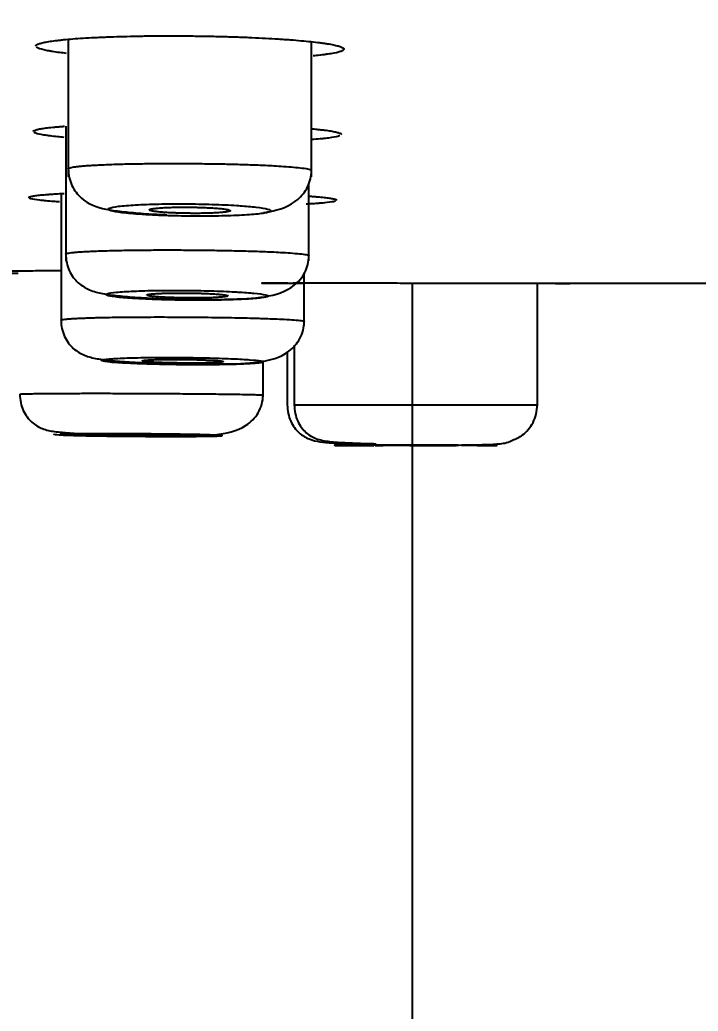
# Model space of a CAD drawing. Header units: millimetres. Extents: x 6110 to 6704, y -2661 to -1821.
# Drawn here: x 6320.815 to 6322.906, y -2068.275 to -2065.216 of the extents above; entities that cross this region are included whole.
import ezdxf

# ---------------------------------------------------------------- set-up
doc = ezdxf.new("R2010")
doc.units = ezdxf.units.MM
doc.header["$LTSCALE"] = 0.1
doc.linetypes.add('HIDDEN2', pattern=[4.7625, 3.175, -1.5875])
doc.layers.add('1', color=4, linetype='HIDDEN2', lineweight=13)
doc.layers.add('DIM', color=3, linetype='Continuous', lineweight=9)
doc.styles.get("Standard").update_dxf_attribs({"font": 'arial.ttf'})
doc.dimstyles.new('ISO-25', dxfattribs={"dimtxt": 2.5, "dimasz": 2.5, "dimexe": 1.25, "dimexo": 0.625, "dimtad": 1, "dimlfac": 5, "dimtxsty": 'Standard', "dimcen": 2.5, "dimadec": 0, "dimazin": 0, "dimtfac": 1, "dimtmove": 0, "dimatfit": 3, "dimfxl": 0, "dimarcsym": 0})

# ---------------------------------------------------------------- blocks, each defined once
blk = doc.blocks.new('*D85')
at = {"layer": 'Defpoints', "color": 0}
for p in [(6324.4599, -2027.3782), (6392.6916, -2027.3782), (6311.704, -2532.5418)]:
    blk.add_point(p, dxfattribs=at)
at = {"layer": 'DIM', "color": 0, "lineweight": -2}
for p, q in [((6325.0849, -2027.3782), (6393.9416, -2027.3782)), ((6392.6916, -2527.5418), (6392.6916, -2032.3782)), ((6312.329, -2532.5418), (6393.9416, -2532.5418))]:
    blk.add_line(p, q, dxfattribs=at)
at = {"layer": 'DIM', "color": 0}
for points in [[(6391.8583, -2032.3782), (6393.5249, -2032.3782), (6392.6916, -2027.3782)], [(6391.8583, -2527.5418), (6393.5249, -2527.5418), (6392.6916, -2532.5418)]]:
    blk.add_solid(points, dxfattribs=at)
at = {"layer": 'DIM', "color": 0, "insert": (6389.0618, -2279.96), "char_height": 5, "attachment_point": 5, "rotation": 90}
blk.add_mtext('2020,7', dxfattribs=at)

msp = doc.modelspace()

# ---------------------------------------------------------------- hatches: boundary and pattern name
at = {"layer": 'DIM'}
h = msp.add_hatch(dxfattribs=at)
h.set_pattern_fill('ANSI31', color=2)
edge = h.paths.add_edge_path()
edge.add_line((6619.6172, -2595.9805), (6619.6172, -1962.2056))
edge.add_line((6634.6172, -1966.1101), (6619.6172, -1966.1101))
edge.add_line((6634.6172, -2610.9805), (6634.6172, -1966.1101))
edge.add_line((6634.6172, -2610.9805), (6184.4567, -2610.9805))
edge.add_line((6619.6172, -2595.9805), (6184.4567, -2595.9805))
edge.add_line((6184.4567, -2610.9805), (6184.4567, -2595.9805))

# ---------------------------------------------------------------- linework, layer by layer
at = {"layer": '1', "color": 7, "linetype": 'Continuous', "lineweight": -3}
for p, q in [((6320.964, -2065.2768), (6320.964, -2065.7011)), ((6321.714, -2065.7011), (6321.714, -2065.2846)), ((6320.9562, -2065.5449), (6320.9562, -2065.9601)), ((6321.7062, -2065.9601), (6321.7062, -2065.7201)), ((6320.9418, -2065.7529), (6320.9418, -2066.1592)), ((6321.6918, -2066.1592), (6321.6918, -2065.9979)), ((6322.0249, -2066.0285), (6322.0249, -2142.2519)), ((6322.4105, -2066.4077), (6322.4105, -2066.0293)), ((6322.4819, -2066.0297), (6322.4105, -2066.0297)), ((6324.0249, -2066.0297), (6322.4819, -2066.0297)), ((6321.6605, -2066.2201), (6321.6605, -2066.4077)), ((6321.6393, -2066.2406), (6321.6393, -2066.4077)), ((6321.5647, -2066.3798), (6321.5647, -2066.2675)), ((6321.5647, -2066.38), (6321.5647, -2066.3798))]:
    msp.add_line(p, q, dxfattribs=at)
for points, knots in [([(6320.864, -2065.2975), (6320.864, -2065.2973), (6320.864, -2065.297), (6320.8648, -2065.2944), (6320.8684, -2065.2921), (6320.8768, -2065.2893), (6320.8787, -2065.2887), (6320.8828, -2065.2876), (6320.8851, -2065.2871), (6320.8923, -2065.2855), (6320.9033, -2065.2834), (6320.9171, -2065.2814), (6320.9285, -2065.28), (6320.9325, -2065.2795), (6320.9408, -2065.2786), (6320.9451, -2065.2781), (6320.9675, -2065.2759), (6320.9877, -2065.2743), (6321.0212, -2065.2722), (6321.033, -2065.2716), (6321.0514, -2065.2706), (6321.0577, -2065.2704), (6321.0704, -2065.2698), (6321.0769, -2065.2695), (6321.1097, -2065.2683), (6321.1373, -2065.2675), (6321.1736, -2065.2668), (6321.1809, -2065.2666), (6321.1958, -2065.2664), (6321.2033, -2065.2663), (6321.2259, -2065.266), (6321.241, -2065.2659), (6321.2868, -2065.2658), (6321.3178, -2065.2659), (6321.357, -2065.2664), (6321.3648, -2065.2665), (6321.3804, -2065.2667), (6321.3881, -2065.2668), (6321.4113, -2065.2673), (6321.4418, -2065.268), (6321.4718, -2065.2689), (6321.494, -2065.2697), (6321.5014, -2065.27), (6321.516, -2065.2705), (6321.5233, -2065.2708), (6321.5589, -2065.2724), (6321.5859, -2065.2738), (6321.6177, -2065.2758), (6321.6239, -2065.2762), (6321.6363, -2065.2771), (6321.6423, -2065.2775), (6321.6602, -2065.2789), (6321.6715, -2065.2798), (6321.7036, -2065.2827), (6321.7227, -2065.2847), (6321.7437, -2065.2874), (6321.7477, -2065.288), (6321.7555, -2065.2891), (6321.7592, -2065.2896), (6321.7697, -2065.2913), (6321.7823, -2065.2936), (6321.7921, -2065.2959), (6321.7984, -2065.2977), (6321.8003, -2065.2982), (6321.8038, -2065.2994), (6321.8054, -2065.3), (6321.8122, -2065.303), (6321.8145, -2065.3054), (6321.8136, -2065.3089), (6321.8125, -2065.31), (6321.8097, -2065.3118), (6321.8086, -2065.3124), (6321.806, -2065.3135), (6321.8045, -2065.3141), (6321.7961, -2065.3168), (6321.7866, -2065.319), (6321.771, -2065.3215), (6321.7677, -2065.322), (6321.7607, -2065.323), (6321.7571, -2065.3235), (6321.7456, -2065.3249), (6321.7374, -2065.3258), (6321.7255, -2065.327), (6321.7225, -2065.3273), (6321.7194, -2065.3275)], [0, 0, 0, 0, 0.005961, 0.005961, 0.057823, 0.057823, 0.070789, 0.070789, 0.083754, 0.083754, 0.109685, 0.135616, 0.135616, 0.148582, 0.148582, 0.161547, 0.161547, 0.213409, 0.213409, 0.23934, 0.23934, 0.252305, 0.252305, 0.265271, 0.265271, 0.317133, 0.317133, 0.330098, 0.330098, 0.343064, 0.343064, 0.368995, 0.368995, 0.420857, 0.420857, 0.433822, 0.433822, 0.446788, 0.446788, 0.472719, 0.49865, 0.49865, 0.511615, 0.511615, 0.524581, 0.524581, 0.576443, 0.576443, 0.589408, 0.589408, 0.602374, 0.602374, 0.628305, 0.628305, 0.680167, 0.680167, 0.693132, 0.693132, 0.706098, 0.706098, 0.732029, 0.75796, 0.75796, 0.770925, 0.770925, 0.783891, 0.783891, 0.835753, 0.835753, 0.861684, 0.861684, 0.874649, 0.874649, 0.887615, 0.887615, 0.939477, 0.939477, 0.952442, 0.952442, 0.965408, 0.965408, 0.991339, 0.991339, 1, 1, 1, 1]), ([(6320.959, -2065.32), (6320.9517, -2065.3192), (6320.9448, -2065.3184), (6320.93, -2065.3165), (6320.9223, -2065.3154), (6320.9118, -2065.3137), (6320.9084, -2065.3131), (6320.902, -2065.312), (6320.899, -2065.3114), (6320.8849, -2065.3085), (6320.8766, -2065.3062), (6320.8699, -2065.3032), (6320.8687, -2065.3027), (6320.867, -2065.3016), (6320.8663, -2065.3011), (6320.8658, -2065.3006)], [0, 0, 0, 0, 0.138202, 0.138202, 0.314258, 0.314258, 0.402287, 0.402287, 0.490315, 0.490315, 0.842428, 0.842428, 0.930457, 0.930457, 1, 1, 1, 1]), ([(6320.8562, -2065.5612), (6320.8562, -2065.561), (6320.8562, -2065.5608), (6320.8569, -2065.5588), (6320.8604, -2065.5569), (6320.8687, -2065.5547), (6320.8706, -2065.5543), (6320.8746, -2065.5534), (6320.8769, -2065.553), (6320.884, -2065.5517), (6320.895, -2065.5501), (6320.9087, -2065.5485), (6320.9201, -2065.5474), (6320.924, -2065.547), (6320.9323, -2065.5463), (6320.9366, -2065.5459), (6320.9449, -2065.5453), (6320.9488, -2065.545), (6320.9529, -2065.5447)], [0, 0, 0, 0, 0.029752, 0.029752, 0.331541, 0.331541, 0.406988, 0.406988, 0.482435, 0.482435, 0.63333, 0.784224, 0.784224, 0.859672, 0.859672, 0.935119, 0.935119, 1, 1, 1, 1]), ([(6321.711, -2065.5521), (6321.7179, -2065.5527), (6321.7245, -2065.5534), (6321.735, -2065.5545), (6321.7391, -2065.5549), (6321.7469, -2065.5558), (6321.7506, -2065.5562), (6321.7612, -2065.5576), (6321.774, -2065.5594), (6321.7839, -2065.5613), (6321.7902, -2065.5627), (6321.7922, -2065.5632), (6321.7957, -2065.5641), (6321.7973, -2065.5646), (6321.8037, -2065.5668), (6321.8062, -2065.5685), (6321.8062, -2065.5702)], [0, 0, 0, 0, 0.113667, 0.113667, 0.189749, 0.189749, 0.265831, 0.265831, 0.417996, 0.57016, 0.57016, 0.646243, 0.646243, 0.722325, 0.722325, 1, 1, 1, 1]), ([(6320.9512, -2065.5792), (6320.9442, -2065.5786), (6320.9376, -2065.5779), (6320.923, -2065.5764), (6320.9153, -2065.5756), (6320.9047, -2065.5742), (6320.9013, -2065.5738), (6320.8949, -2065.5728), (6320.8918, -2065.5724), (6320.8776, -2065.5701), (6320.8692, -2065.5682), (6320.8624, -2065.5658), (6320.8612, -2065.5654), (6320.8594, -2065.5645), (6320.8587, -2065.5641), (6320.8582, -2065.5638)], [0, 0, 0, 0, 0.132722, 0.132722, 0.310155, 0.310155, 0.398871, 0.398871, 0.487587, 0.487587, 0.842452, 0.842452, 0.931168, 0.931168, 1, 1, 1, 1]), ([(6321.8014, -2065.5742), (6321.8009, -2065.5744), (6321.8004, -2065.5746), (6321.7985, -2065.5753), (6321.797, -2065.5757), (6321.7888, -2065.5779), (6321.7793, -2065.5796), (6321.7638, -2065.5816), (6321.7605, -2065.582), (6321.7536, -2065.5828), (6321.75, -2065.5832), (6321.7386, -2065.5843), (6321.7303, -2065.585), (6321.7183, -2065.5859), (6321.715, -2065.5862), (6321.7116, -2065.5864)], [0, 0, 0, 0, 0.046086, 0.046086, 0.144144, 0.144144, 0.536378, 0.536378, 0.634437, 0.634437, 0.732495, 0.732495, 0.928612, 0.928612, 1, 1, 1, 1]), ([(6320.964, -2065.6762), (6320.964, -2065.676), (6320.9643, -2065.6752), (6320.9665, -2065.6738), (6320.9725, -2065.6721), (6320.981, -2065.6704), (6320.9915, -2065.669), (6321.0045, -2065.6676), (6321.0199, -2065.6664), (6321.0377, -2065.6652), (6321.0579, -2065.6641), (6321.0802, -2065.6631), (6321.1102, -2065.662), (6321.1493, -2065.6609), (6321.1989, -2065.6601), (6321.2518, -2065.6597), (6321.307, -2065.6596), (6321.3633, -2065.66), (6321.4194, -2065.6607), (6321.474, -2065.6618), (6321.5259, -2065.6634), (6321.5577, -2065.6646), (6321.5727, -2065.6653)], [0, 0, 0, 0, 0.013297, 0.056202, 0.099107, 0.135623, 0.172432, 0.209534, 0.246929, 0.284618, 0.322601, 0.360879, 0.399452, 0.464415, 0.529811, 0.595644, 0.661918, 0.728635, 0.795798, 0.863411, 0.931478, 1, 1, 1, 1]), ([(6320.9641, -2065.676), (6320.9642, -2065.6854), (6320.9661, -2065.7034), (6320.9774, -2065.7366), (6321.014, -2065.7826), (6321.067, -2065.7994), (6321.1273, -2065.8079), (6321.1872, -2065.8136), (6321.2353, -2065.8167), (6321.263, -2065.8176), (6321.2675, -2065.8177)], [0, 0, 0, 0, 0.061588, 0.124442, 0.251469, 0.521252, 0.671006, 0.8211, 0.971283, 1, 1, 1, 1]), ([(6321.5663, -2065.8114), (6321.5721, -2065.8106), (6321.6105, -2065.8041), (6321.6621, -2065.7868), (6321.6999, -2065.7406), (6321.7117, -2065.7078), (6321.7137, -2065.6902), (6321.7138, -2065.6811)], [0, 0, 0, 0, 0.081519, 0.548299, 0.778294, 0.891098, 1, 1, 1, 1]), ([(6321.5727, -2065.6653), (6321.5817, -2065.6658), (6321.6011, -2065.6668), (6321.6305, -2065.6687), (6321.6608, -2065.6711), (6321.6884, -2065.6739), (6321.7089, -2065.6773), (6321.714, -2065.6798), (6321.714, -2065.6811), (6321.714, -2065.6812)], [0, 0, 0, 0, 0.101831, 0.229326, 0.38247, 0.561242, 0.765618, 0.995573, 1, 1, 1, 1]), ([(6320.8418, -2065.7648), (6320.8418, -2065.7647), (6320.8418, -2065.7647), (6320.8421, -2065.7632), (6320.8454, -2065.7618), (6320.8534, -2065.7602), (6320.8552, -2065.7599), (6320.8591, -2065.7592), (6320.8613, -2065.7589), (6320.8683, -2065.758), (6320.879, -2065.7568), (6320.8925, -2065.7556), (6320.9036, -2065.7548), (6320.9075, -2065.7545), (6320.9157, -2065.754), (6320.92, -2065.7537), (6320.9329, -2065.753), (6320.9419, -2065.7525), (6320.9515, -2065.7521)], [0, 0, 0, 0, 0.015575, 0.015575, 0.298213, 0.298213, 0.368872, 0.368872, 0.439532, 0.439532, 0.580851, 0.722169, 0.722169, 0.792829, 0.792829, 0.863488, 0.863488, 1, 1, 1, 1]), ([(6320.9366, -2065.7784), (6320.9305, -2065.778), (6320.9247, -2065.7775), (6320.9107, -2065.7765), (6320.9029, -2065.7758), (6320.8921, -2065.7748), (6320.8886, -2065.7744), (6320.8821, -2065.7737), (6320.879, -2065.7734), (6320.8645, -2065.7717), (6320.8558, -2065.7702), (6320.8486, -2065.7685), (6320.8473, -2065.7681), (6320.8454, -2065.7675), (6320.8447, -2065.7672), (6320.8441, -2065.7669)], [0, 0, 0, 0, 0.118116, 0.118116, 0.29872, 0.29872, 0.389022, 0.389022, 0.479324, 0.479324, 0.840532, 0.840532, 0.930834, 0.930834, 1, 1, 1, 1]), ([(6321.7093, -2065.7605), (6321.7109, -2065.7607), (6321.7125, -2065.7608), (6321.7184, -2065.7612), (6321.7226, -2065.7616), (6321.7305, -2065.7623), (6321.7342, -2065.7626), (6321.745, -2065.7636), (6321.758, -2065.765), (6321.7682, -2065.7664), (6321.7747, -2065.7675), (6321.7767, -2065.7678), (6321.7804, -2065.7685), (6321.782, -2065.7689), (6321.789, -2065.7706), (6321.7918, -2065.772), (6321.7918, -2065.7733)], [0, 0, 0, 0, 0.030815, 0.030815, 0.11277, 0.11277, 0.194726, 0.194726, 0.358636, 0.522546, 0.522546, 0.604501, 0.604501, 0.686457, 0.686457, 1, 1, 1, 1]), ([(6321.4936, -2065.79), (6321.4936, -2065.79), (6321.4936, -2065.79), (6321.4903, -2065.7897), (6321.4869, -2065.7895), (6321.4607, -2065.7878), (6321.4349, -2065.7866), (6321.3813, -2065.7849), (6321.3528, -2065.7844), (6321.2971, -2065.784), (6321.269, -2065.7842), (6321.2172, -2065.7853), (6321.1927, -2065.7862), (6321.1508, -2065.7886), (6321.1327, -2065.7901), (6321.1054, -2065.7936), (6321.0959, -2065.7956), (6321.0865, -2065.7997), (6321.0865, -2065.8018), (6321.096, -2065.8061), (6321.1055, -2065.8083), (6321.1328, -2065.8122), (6321.1509, -2065.8141), (6321.1848, -2065.8167), (6321.1991, -2065.8176), (6321.2384, -2065.8197), (6321.2654, -2065.8207), (6321.3203, -2065.822), (6321.349, -2065.8223), (6321.4043, -2065.8222), (6321.4315, -2065.8218), (6321.4809, -2065.8203), (6321.5036, -2065.8192), (6321.5414, -2065.8164), (6321.557, -2065.8148), (6321.5789, -2065.8111), (6321.5856, -2065.809), (6321.5891, -2065.8048), (6321.5861, -2065.8026), (6321.5708, -2065.7984), (6321.5585, -2065.7963), (6321.5287, -2065.7928), (6321.5122, -2065.7913), (6321.4936, -2065.79)], [0, 0, 0, 0, 0.000023, 0.000023, 0.0081, 0.0081, 0.061642, 0.061642, 0.115088, 0.115088, 0.168652, 0.168652, 0.222362, 0.222362, 0.276222, 0.276222, 0.330167, 0.330167, 0.384094, 0.384094, 0.437944, 0.437944, 0.491798, 0.491798, 0.524803, 0.524803, 0.578291, 0.578291, 0.631791, 0.631791, 0.685397, 0.685397, 0.739157, 0.739157, 0.793052, 0.793052, 0.847003, 0.847003, 0.900906, 0.900906, 0.95468, 0.95468, 1, 1, 1, 1]), ([(6321.214, -2065.8028), (6321.214, -2065.8028), (6321.214, -2065.8028), (6321.214, -2065.8022), (6321.2148, -2065.8015), (6321.2172, -2065.8007), (6321.2182, -2065.8004), (6321.2206, -2065.7998), (6321.2234, -2065.7992), (6321.2269, -2065.7987), (6321.2307, -2065.7982), (6321.2329, -2065.798), (6321.2397, -2065.7973), (6321.2449, -2065.7968), (6321.2536, -2065.7963), (6321.2566, -2065.7961), (6321.2614, -2065.7958), (6321.263, -2065.7958), (6321.2663, -2065.7956), (6321.268, -2065.7955), (6321.2765, -2065.7952), (6321.2837, -2065.795), (6321.2951, -2065.7947), (6321.299, -2065.7947), (6321.3069, -2065.7946), (6321.3108, -2065.7945), (6321.3229, -2065.7945), (6321.331, -2065.7945), (6321.3434, -2065.7946), (6321.3475, -2065.7947), (6321.3556, -2065.7948), (6321.3637, -2065.795), (6321.3716, -2065.7952), (6321.3795, -2065.7955), (6321.3834, -2065.7956), (6321.3947, -2065.7961), (6321.4019, -2065.7965), (6321.4121, -2065.7971), (6321.4154, -2065.7973), (6321.4217, -2065.7978), (6321.4247, -2065.798), (6321.4334, -2065.7987), (6321.4385, -2065.7993), (6321.4453, -2065.8001), (6321.4475, -2065.8004), (6321.4513, -2065.801), (6321.4548, -2065.8016), (6321.4575, -2065.8022), (6321.4598, -2065.8028), (6321.4608, -2065.8031), (6321.4632, -2065.8041), (6321.464, -2065.8047), (6321.464, -2065.8056), (6321.4638, -2065.8059), (6321.4632, -2065.8064), (6321.4629, -2065.8065), (6321.4623, -2065.8068), (6321.4619, -2065.807), (6321.4599, -2065.8077), (6321.4576, -2065.8083), (6321.4537, -2065.8089), (6321.4528, -2065.8091), (6321.4511, -2065.8093), (6321.4501, -2065.8095), (6321.4472, -2065.8099), (6321.4451, -2065.8101), (6321.4383, -2065.8108), (6321.4331, -2065.8112), (6321.4244, -2065.8118), (6321.4213, -2065.812), (6321.415, -2065.8123), (6321.4085, -2065.8126), (6321.4014, -2065.8128), (6321.3942, -2065.8131), (6321.3905, -2065.8132), (6321.3791, -2065.8134), (6321.3713, -2065.8135), (6321.3592, -2065.8136), (6321.3552, -2065.8136), (6321.3469, -2065.8135), (6321.3428, -2065.8135), (6321.3306, -2065.8134), (6321.3225, -2065.8133), (6321.3104, -2065.813), (6321.3064, -2065.8128), (6321.2985, -2065.8126), (6321.2908, -2065.8123), (6321.2835, -2065.812), (6321.2763, -2065.8116), (6321.2727, -2065.8114), (6321.2625, -2065.8108), (6321.2561, -2065.8103), (6321.2503, -2065.8098)], [0, 0, 0, 0, 0.000565, 0.000565, 0.036259, 0.036259, 0.054106, 0.054106, 0.071953, 0.0898, 0.0898, 0.107647, 0.107647, 0.143342, 0.143342, 0.161189, 0.161189, 0.170112, 0.170112, 0.179036, 0.179036, 0.21473, 0.21473, 0.232577, 0.232577, 0.250424, 0.250424, 0.286118, 0.286118, 0.303965, 0.303965, 0.321812, 0.339659, 0.339659, 0.357506, 0.357506, 0.3932, 0.3932, 0.411047, 0.411047, 0.428894, 0.428894, 0.464588, 0.464588, 0.482436, 0.482436, 0.500283, 0.51813, 0.51813, 0.535977, 0.535977, 0.571671, 0.571671, 0.589518, 0.589518, 0.598441, 0.598441, 0.607365, 0.607365, 0.643059, 0.643059, 0.651983, 0.651983, 0.660906, 0.660906, 0.678753, 0.678753, 0.714447, 0.714447, 0.732294, 0.732294, 0.750141, 0.767988, 0.767988, 0.785835, 0.785835, 0.821529, 0.821529, 0.839377, 0.839377, 0.857224, 0.857224, 0.892918, 0.892918, 0.910765, 0.910765, 0.928612, 0.946459, 0.946459, 0.964306, 0.964306, 1, 1, 1, 1]), ([(6321.2503, -2065.8098), (6321.2445, -2065.8093), (6321.2394, -2065.8088), (6321.2326, -2065.8079), (6321.2305, -2065.8077), (6321.2267, -2065.8071), (6321.2249, -2065.8068), (6321.2202, -2065.8059), (6321.2179, -2065.8053), (6321.2156, -2065.8044), (6321.2151, -2065.8041), (6321.2147, -2065.8038)], [0, 0, 0, 0, 0.290078, 0.290078, 0.435116, 0.435116, 0.580155, 0.580155, 0.870233, 0.870233, 1, 1, 1, 1]), ([(6321.7876, -2065.776), (6321.7871, -2065.7762), (6321.7866, -2065.7764), (6321.7847, -2065.7769), (6321.7833, -2065.7772), (6321.7754, -2065.7788), (6321.7662, -2065.78), (6321.751, -2065.7815), (6321.7478, -2065.7818), (6321.741, -2065.7824), (6321.7374, -2065.7826), (6321.7261, -2065.7834), (6321.718, -2065.784), (6321.7054, -2065.7847), (6321.7013, -2065.7849), (6321.6972, -2065.7851)], [0, 0, 0, 0, 0.046976, 0.046976, 0.143241, 0.143241, 0.5283, 0.5283, 0.624565, 0.624565, 0.72083, 0.72083, 0.91336, 0.91336, 1, 1, 1, 1]), ([(6320.9562, -2065.9393), (6320.9562, -2065.9393), (6320.9562, -2065.9388), (6320.9579, -2065.9376), (6320.9646, -2065.936), (6320.9748, -2065.9345), (6320.9875, -2065.9333), (6321.0034, -2065.9321), (6321.0226, -2065.931), (6321.0448, -2065.93), (6321.0699, -2065.9291), (6321.1038, -2065.9282), (6321.1482, -2065.9273), (6321.2046, -2065.9267), (6321.265, -2065.9264), (6321.3279, -2065.9266), (6321.3914, -2065.9272), (6321.4538, -2065.9282), (6321.5131, -2065.9296), (6321.5492, -2065.9307), (6321.5662, -2065.9314)], [0, 0, 0, 0, 0.000176, 0.050176, 0.100176, 0.14182, 0.183869, 0.226325, 0.269186, 0.312454, 0.356129, 0.400211, 0.472749, 0.545977, 0.619898, 0.694514, 0.76983, 0.845848, 0.92257, 1, 1, 1, 1]), ([(6320.9563, -2065.9392), (6320.9564, -2065.9485), (6320.9583, -2065.9664), (6320.9695, -2065.9994), (6320.9943, -2066.031), (6321.0311, -2066.0521), (6321.0699, -2066.062), (6321.1165, -2066.0679), (6321.1704, -2066.0727), (6321.2082, -2066.0748), (6321.2249, -2066.0755)], [0, 0, 0, 0, 0.064961, 0.131073, 0.264901, 0.404125, 0.555999, 0.719034, 0.882009, 1, 1, 1, 1]), ([(6321.2249, -2066.0755), (6321.2308, -2066.0758), (6321.2588, -2066.0774), (6321.3136, -2066.0788), (6321.3857, -2066.0796), (6321.4776, -2066.0783), (6321.5684, -2066.0755), (6321.6512, -2066.0509), (6321.6911, -2066.005), (6321.7037, -2065.9715), (6321.7059, -2065.9534), (6321.706, -2065.9441)], [0, 0, 0, 0, 0.030358, 0.141521, 0.25441, 0.3689, 0.592118, 0.796277, 0.899333, 0.950439, 1, 1, 1, 1]), ([(6321.5662, -2065.9314), (6321.5745, -2065.9317), (6321.5929, -2065.9325), (6321.6214, -2065.934), (6321.6515, -2065.9359), (6321.6796, -2065.9382), (6321.7009, -2065.941), (6321.7063, -2065.943), (6321.7062, -2065.9441), (6321.7062, -2065.9441)], [0, 0, 0, 0, 0.095169, 0.218679, 0.37051, 0.55064, 0.759038, 0.995672, 1, 1, 1, 1]), ([(6320.8095, -2065.9995), (6320.8041, -2065.9993), (6320.799, -2065.9992), (6320.7855, -2065.9988), (6320.7776, -2065.9986), (6320.7666, -2065.9982), (6320.7631, -2065.9981), (6320.7564, -2065.9978), (6320.7533, -2065.9977), (6320.7385, -2065.9971), (6320.7296, -2065.9966), (6320.7222, -2065.996), (6320.7208, -2065.9959), (6320.7186, -2065.9956), (6320.7176, -2065.9955), (6320.7154, -2065.9951), (6320.7147, -2065.9949), (6320.7148, -2065.9942), (6320.7179, -2065.9937), (6320.7256, -2065.9932), (6320.7274, -2065.9931), (6320.7312, -2065.9929), (6320.7333, -2065.9928), (6320.7402, -2065.9925), (6320.7507, -2065.9921), (6320.764, -2065.9918), (6320.775, -2065.9915), (6320.7789, -2065.9914), (6320.787, -2065.9913), (6320.7912, -2065.9912), (6320.813, -2065.9908), (6320.8327, -2065.9906), (6320.8656, -2065.9903), (6320.8772, -2065.9902), (6320.8954, -2065.9901), (6320.9016, -2065.9901), (6320.9141, -2065.99), (6320.9205, -2065.99), (6320.9308, -2065.9899), (6320.9347, -2065.9899), (6320.9386, -2065.9899)], [0, 0, 0, 0, 0.034135, 0.034135, 0.093398, 0.093398, 0.12303, 0.12303, 0.152661, 0.152661, 0.271186, 0.271186, 0.300818, 0.300818, 0.330449, 0.330449, 0.389712, 0.389712, 0.508237, 0.508237, 0.537869, 0.537869, 0.5675, 0.5675, 0.626763, 0.686026, 0.686026, 0.715657, 0.715657, 0.745288, 0.745288, 0.863814, 0.863814, 0.923077, 0.923077, 0.952708, 0.952708, 0.982339, 0.982339, 1, 1, 1, 1]), ([(6321.6873, -2066.0295), (6321.6868, -2066.0295), (6321.6862, -2066.0295), (6321.6815, -2066.0295), (6321.6775, -2066.0295), (6321.6657, -2066.0295), (6321.6582, -2066.0295), (6321.637, -2066.0294), (6321.6244, -2066.0294), (6321.6078, -2066.0294), (6321.6027, -2066.0293), (6321.5956, -2066.0293), (6321.5933, -2066.0293), (6321.589, -2066.0293), (6321.587, -2066.0293), (6321.5774, -2066.0292), (6321.5715, -2066.0292), (6321.5654, -2066.0291), (6321.5638, -2066.0291), (6321.562, -2066.029), (6321.5616, -2066.029), (6321.5609, -2066.029), (6321.5607, -2066.029), (6321.5601, -2066.0289), (6321.563, -2066.0288), (6321.573, -2066.0287), (6321.5816, -2066.0287), (6321.5834, -2066.0287), (6321.5873, -2066.0287), (6321.5934, -2066.0286), (6321.6005, -2066.0286), (6321.6158, -2066.0285), (6321.6277, -2066.0285), (6321.6445, -2066.0285), (6321.648, -2066.0285), (6321.6552, -2066.0284), (6321.6589, -2066.0284), (6321.6701, -2066.0284), (6321.678, -2066.0284), (6321.7024, -2066.0284), (6321.72, -2066.0284), (6321.7483, -2066.0283), (6321.7581, -2066.0283), (6321.7782, -2066.0283), (6321.7885, -2066.0283), (6321.8199, -2066.0283), (6321.8415, -2066.0283), (6321.8752, -2066.0283), (6321.8866, -2066.0284), (6321.9041, -2066.0284), (6321.9099, -2066.0284), (6321.9217, -2066.0284), (6321.9276, -2066.0284), (6321.9572, -2066.0284), (6321.981, -2066.0284), (6322.017, -2066.0285), (6322.029, -2066.0285), (6322.0471, -2066.0285), (6322.0532, -2066.0285), (6322.0653, -2066.0286), (6322.0714, -2066.0286), (6322.1017, -2066.0286), (6322.1492, -2066.0287), (6322.195, -2066.0288), (6322.2231, -2066.0288), (6322.2287, -2066.0289), (6322.2397, -2066.0289), (6322.2561, -2066.0289), (6322.2719, -2066.029), (6322.3027, -2066.029), (6322.3223, -2066.0291), (6322.3454, -2066.0291), (6322.35, -2066.0291), (6322.359, -2066.0292), (6322.3635, -2066.0292), (6322.3765, -2066.0292), (6322.3848, -2066.0292), (6322.4086, -2066.0293), (6322.423, -2066.0293), (6322.4425, -2066.0294), (6322.4486, -2066.0294), (6322.4572, -2066.0294), (6322.46, -2066.0294), (6322.4653, -2066.0295), (6322.4678, -2066.0295), (6322.48, -2066.0295), (6322.4879, -2066.0295), (6322.4973, -2066.0296), (6322.5, -2066.0296), (6322.5045, -2066.0296), (6322.5063, -2066.0296), (6322.5095, -2066.0296), (6322.5105, -2066.0296), (6322.5105, -2066.0297)], [0, 0, 0, 0, 0.001342, 0.001342, 0.011145, 0.011145, 0.030753, 0.030753, 0.069968, 0.069968, 0.089576, 0.089576, 0.099379, 0.099379, 0.109183, 0.109183, 0.148398, 0.148398, 0.168006, 0.168006, 0.17781, 0.17781, 0.187614, 0.187614, 0.226829, 0.266044, 0.266044, 0.275848, 0.275848, 0.285652, 0.305259, 0.305259, 0.344474, 0.344474, 0.354278, 0.354278, 0.364082, 0.364082, 0.383689, 0.383689, 0.422905, 0.422905, 0.442512, 0.442512, 0.46212, 0.46212, 0.501335, 0.501335, 0.520943, 0.520943, 0.530746, 0.530746, 0.54055, 0.54055, 0.579765, 0.579765, 0.599373, 0.599373, 0.609177, 0.609177, 0.61898, 0.61898, 0.658196, 0.697411, 0.697411, 0.707215, 0.707215, 0.717018, 0.736626, 0.736626, 0.775841, 0.775841, 0.785645, 0.785645, 0.795449, 0.795449, 0.815056, 0.815056, 0.854271, 0.854271, 0.873879, 0.873879, 0.883683, 0.883683, 0.893487, 0.893487, 0.932702, 0.932702, 0.952309, 0.952309, 0.971917, 0.971917, 1, 1, 1, 1]), ([(6322.5019, -2066.0297), (6322.5017, -2066.0297), (6322.5016, -2066.0297), (6322.4967, -2066.0297), (6322.4902, -2066.0297), (6322.4819, -2066.0297)], [0, 0, 0, 0, 0.028209, 0.028209, 1, 1, 1, 1]), ([(6321.4867, -2066.0562), (6321.4867, -2066.0562), (6321.4867, -2066.0562), (6321.4839, -2066.056), (6321.4811, -2066.0558), (6321.4557, -2066.0545), (6321.43, -2066.0534), (6321.3766, -2066.0519), (6321.3481, -2066.0515), (6321.2923, -2066.051), (6321.2642, -2066.0511), (6321.2121, -2066.0519), (6321.1875, -2066.0525), (6321.1451, -2066.0544), (6321.1268, -2066.0555), (6321.099, -2066.0582), (6321.0891, -2066.0597), (6321.079, -2066.063), (6321.0786, -2066.0647), (6321.0874, -2066.0681), (6321.0966, -2066.0698), (6321.1232, -2066.0731), (6321.1409, -2066.0746), (6321.1745, -2066.0767), (6321.1887, -2066.0775), (6321.2279, -2066.0792), (6321.2547, -2066.0801), (6321.3096, -2066.0813), (6321.3383, -2066.0816), (6321.3936, -2066.0816), (6321.421, -2066.0814), (6321.4707, -2066.0803), (6321.4936, -2066.0794), (6321.5319, -2066.0774), (6321.5477, -2066.0761), (6321.5703, -2066.0732), (6321.5773, -2066.0716), (6321.5815, -2066.0683), (6321.5788, -2066.0665), (6321.5643, -2066.0631), (6321.5523, -2066.0614), (6321.5227, -2066.0585), (6321.5058, -2066.0573), (6321.4867, -2066.0562)], [0, 0, 0, 0, 0.000021, 0.000021, 0.006771, 0.006771, 0.060373, 0.060373, 0.113917, 0.113917, 0.167525, 0.167525, 0.221223, 0.221223, 0.275019, 0.275019, 0.328877, 0.328877, 0.382731, 0.382731, 0.436541, 0.436541, 0.490352, 0.490352, 0.523483, 0.523483, 0.577055, 0.577055, 0.630626, 0.630626, 0.684259, 0.684259, 0.737988, 0.737988, 0.791808, 0.791808, 0.845673, 0.845673, 0.899514, 0.899514, 0.953278, 0.953278, 1, 1, 1, 1]), ([(6321.2062, -2066.0658), (6321.2062, -2066.0657), (6321.2062, -2066.0657), (6321.2062, -2066.0652), (6321.207, -2066.0648), (6321.2094, -2066.0641), (6321.2104, -2066.0638), (6321.2128, -2066.0634), (6321.2156, -2066.063), (6321.2191, -2066.0625), (6321.222, -2066.0622), (6321.223, -2066.0621), (6321.2251, -2066.062), (6321.2262, -2066.0619), (6321.2319, -2066.0614), (6321.2371, -2066.0611), (6321.2457, -2066.0606), (6321.2488, -2066.0605), (6321.2536, -2066.0603), (6321.2552, -2066.0602), (6321.2585, -2066.0601), (6321.2602, -2066.0601), (6321.2687, -2066.0598), (6321.2759, -2066.0597), (6321.2872, -2066.0595), (6321.2911, -2066.0594), (6321.299, -2066.0594), (6321.303, -2066.0593), (6321.315, -2066.0593), (6321.3231, -2066.0593), (6321.3355, -2066.0595), (6321.3396, -2066.0595), (6321.3477, -2066.0596), (6321.3558, -2066.0598), (6321.3637, -2066.06), (6321.3715, -2066.0602), (6321.3754, -2066.0603), (6321.3868, -2066.0607), (6321.394, -2066.061), (6321.4042, -2066.0615), (6321.4075, -2066.0617), (6321.4138, -2066.0621), (6321.4169, -2066.0623), (6321.4255, -2066.0629), (6321.4307, -2066.0633), (6321.4375, -2066.064), (6321.4396, -2066.0642), (6321.4435, -2066.0647), (6321.4469, -2066.0652), (6321.4497, -2066.0657), (6321.452, -2066.0661), (6321.453, -2066.0664), (6321.4554, -2066.0671), (6321.4562, -2066.0676), (6321.4562, -2066.0681), (6321.4562, -2066.0681), (6321.4562, -2066.0681)], [0, 0, 0, 0, 0.000695, 0.000695, 0.06315, 0.06315, 0.094377, 0.094377, 0.125604, 0.156832, 0.156832, 0.172445, 0.172445, 0.188059, 0.188059, 0.250513, 0.250513, 0.281741, 0.281741, 0.297354, 0.297354, 0.312968, 0.312968, 0.375423, 0.375423, 0.40665, 0.40665, 0.437877, 0.437877, 0.500332, 0.500332, 0.531559, 0.531559, 0.562786, 0.594014, 0.594014, 0.625241, 0.625241, 0.687696, 0.687696, 0.718923, 0.718923, 0.75015, 0.75015, 0.812605, 0.812605, 0.843832, 0.843832, 0.87506, 0.906287, 0.906287, 0.937514, 0.937514, 0.999969, 0.999969, 1, 1, 1, 1]), ([(6321.2426, -2066.0714), (6321.2368, -2066.071), (6321.2317, -2066.0706), (6321.2249, -2066.0699), (6321.2228, -2066.0697), (6321.219, -2066.0692), (6321.2172, -2066.0689), (6321.2125, -2066.0682), (6321.2102, -2066.0677), (6321.2079, -2066.067), (6321.2073, -2066.0668), (6321.2069, -2066.0666)], [0, 0, 0, 0, 0.290366, 0.290366, 0.435549, 0.435549, 0.580732, 0.580732, 0.871099, 0.871099, 1, 1, 1, 1]), ([(6321.4552, -2066.0691), (6321.4551, -2066.0691), (6321.455, -2066.0692), (6321.4545, -2066.0693), (6321.4542, -2066.0695), (6321.4522, -2066.07), (6321.4498, -2066.0705), (6321.4459, -2066.071), (6321.4451, -2066.0711), (6321.4433, -2066.0713), (6321.4424, -2066.0714), (6321.4395, -2066.0717), (6321.4374, -2066.0719), (6321.4306, -2066.0725), (6321.4254, -2066.0728), (6321.4167, -2066.0732), (6321.4136, -2066.0734), (6321.4073, -2066.0736), (6321.4008, -2066.0739), (6321.3938, -2066.074), (6321.3865, -2066.0742), (6321.3828, -2066.0743), (6321.3714, -2066.0744), (6321.3636, -2066.0745), (6321.3516, -2066.0745), (6321.3475, -2066.0745), (6321.3393, -2066.0745), (6321.3352, -2066.0745), (6321.3229, -2066.0744), (6321.3148, -2066.0742), (6321.3027, -2066.074), (6321.2987, -2066.0739), (6321.2909, -2066.0737), (6321.2832, -2066.0734), (6321.2758, -2066.0731), (6321.2686, -2066.0728), (6321.2651, -2066.0727), (6321.2548, -2066.0722), (6321.2485, -2066.0718), (6321.2426, -2066.0714)], [0, 0, 0, 0, 0.010384, 0.010384, 0.032376, 0.032376, 0.120342, 0.120342, 0.142333, 0.142333, 0.164325, 0.164325, 0.208308, 0.208308, 0.296273, 0.296273, 0.340256, 0.340256, 0.384239, 0.428222, 0.428222, 0.472205, 0.472205, 0.560171, 0.560171, 0.604154, 0.604154, 0.648137, 0.648137, 0.736103, 0.736103, 0.780085, 0.780085, 0.824068, 0.868051, 0.868051, 0.912034, 0.912034, 1, 1, 1, 1]), ([(6320.9418, -2066.1426), (6320.9418, -2066.1424), (6320.9428, -2066.1417), (6320.948, -2066.1407), (6320.9579, -2066.1396), (6320.9709, -2066.1386), (6320.9859, -2066.1377), (6321.0024, -2066.1369), (6321.0194, -2066.1363), (6321.0365, -2066.1357), (6321.053, -2066.1352), (6321.0686, -2066.1348), (6321.0891, -2066.1344), (6321.1161, -2066.134), (6321.1516, -2066.1336), (6321.1894, -2066.1334), (6321.2289, -2066.1333), (6321.2699, -2066.1333), (6321.3118, -2066.1335), (6321.3541, -2066.1338), (6321.3962, -2066.1342), (6321.4376, -2066.1348), (6321.4778, -2066.1355), (6321.5161, -2066.1363), (6321.5399, -2066.137), (6321.5513, -2066.1373)], [0, 0, 0, 0, 0.034671, 0.085582, 0.133291, 0.177795, 0.219095, 0.25719, 0.292079, 0.323762, 0.35224, 0.37751, 0.399574, 0.447453, 0.495722, 0.544382, 0.593433, 0.642877, 0.692713, 0.742943, 0.793565, 0.844582, 0.895993, 0.947799, 1, 1, 1, 1]), ([(6321.5513, -2066.1373), (6321.5585, -2066.1375), (6321.5754, -2066.1381), (6321.6026, -2066.1392), (6321.6331, -2066.1406), (6321.6628, -2066.1424), (6321.6859, -2066.1445), (6321.6918, -2066.1461), (6321.6918, -2066.1469), (6321.6918, -2066.1469)], [0, 0, 0, 0, 0.082531, 0.198465, 0.347775, 0.530429, 0.746384, 0.995593, 1, 1, 1, 1]), ([(6320.9419, -2066.1424), (6320.942, -2066.1517), (6320.9438, -2066.1694), (6320.9521, -2066.1939), (6320.9644, -2066.2145), (6320.9849, -2066.2366), (6321.0154, -2066.2539), (6321.0533, -2066.2629), (6321.0995, -2066.268), (6321.1518, -2066.2723), (6321.188, -2066.274), (6321.2029, -2066.2746)], [0, 0, 0, 0, 0.064608, 0.130079, 0.196257, 0.263464, 0.403262, 0.558214, 0.725613, 0.892413, 1, 1, 1, 1]), ([(6321.2029, -2066.2746), (6321.2105, -2066.275), (6321.2401, -2066.2765), (6321.2966, -2066.2779), (6321.3685, -2066.2788), (6321.4598, -2066.2781), (6321.5499, -2066.2767), (6321.6343, -2066.2544), (6321.6758, -2066.2089), (6321.6892, -2066.1749), (6321.6915, -2066.1565), (6321.6916, -2066.1469)], [0, 0, 0, 0, 0.038641, 0.148714, 0.260103, 0.372652, 0.591308, 0.793473, 0.897416, 0.949406, 1, 1, 1, 1]), ([(6321.4721, -2066.2622), (6321.4721, -2066.2622), (6321.4721, -2066.2622), (6321.4699, -2066.2621), (6321.4677, -2066.262), (6321.443, -2066.2609), (6321.4174, -2066.2601), (6321.3641, -2066.2589), (6321.3356, -2066.2585), (6321.2797, -2066.258), (6321.2515, -2066.258), (6321.1993, -2066.2585), (6321.1746, -2066.2589), (6321.132, -2066.2602), (6321.1135, -2066.261), (6321.0854, -2066.2629), (6321.0753, -2066.2641), (6321.0647, -2066.2664), (6321.0642, -2066.2677), (6321.0725, -2066.2703), (6321.0815, -2066.2716), (6321.1077, -2066.274), (6321.1252, -2066.2752), (6321.1586, -2066.2769), (6321.1727, -2066.2775), (6321.2118, -2066.2788), (6321.2386, -2066.2795), (6321.2934, -2066.2805), (6321.3221, -2066.2808), (6321.3776, -2066.281), (6321.405, -2066.2808), (6321.4548, -2066.2801), (6321.4778, -2066.2796), (6321.5164, -2066.2781), (6321.5324, -2066.2772), (6321.5553, -2066.2751), (6321.5625, -2066.2739), (6321.5672, -2066.2715), (6321.5648, -2066.2702), (6321.5507, -2066.2676), (6321.5389, -2066.2663), (6321.5092, -2066.2641), (6321.4917, -2066.2631), (6321.4721, -2066.2622)], [0, 0, 0, 0, 0.000018, 0.000018, 0.005329, 0.005329, 0.058994, 0.058994, 0.112597, 0.112597, 0.166241, 0.166241, 0.219935, 0.219935, 0.273687, 0.273687, 0.327477, 0.327477, 0.381273, 0.381273, 0.435046, 0.435046, 0.488819, 0.488819, 0.522042, 0.522042, 0.575676, 0.575676, 0.629305, 0.629305, 0.682963, 0.682963, 0.736674, 0.736674, 0.79044, 0.79044, 0.844236, 0.844236, 0.898026, 0.898026, 0.951775, 0.951775, 1, 1, 1, 1]), ([(6321.1918, -2066.2688), (6321.1918, -2066.2688), (6321.1918, -2066.2687), (6321.1918, -2066.2684), (6321.1926, -2066.268), (6321.195, -2066.2675), (6321.196, -2066.2673), (6321.1984, -2066.267), (6321.2011, -2066.2667), (6321.2046, -2066.2664), (6321.2075, -2066.2662), (6321.2085, -2066.2661), (6321.2106, -2066.266), (6321.2117, -2066.2659), (6321.2174, -2066.2656), (6321.2226, -2066.2653), (6321.2313, -2066.265), (6321.2343, -2066.2649), (6321.2407, -2066.2647), (6321.244, -2066.2647), (6321.2542, -2066.2644), (6321.2614, -2066.2643), (6321.2727, -2066.2642), (6321.2766, -2066.2642), (6321.2845, -2066.2642), (6321.2884, -2066.2642), (6321.3004, -2066.2642), (6321.3086, -2066.2642), (6321.3209, -2066.2643), (6321.325, -2066.2643), (6321.3332, -2066.2645), (6321.3412, -2066.2646), (6321.3491, -2066.2647), (6321.357, -2066.2649), (6321.3609, -2066.265), (6321.3723, -2066.2653), (6321.3794, -2066.2656), (6321.3896, -2066.266), (6321.3929, -2066.2661), (6321.3993, -2066.2664), (6321.4023, -2066.2665), (6321.411, -2066.267), (6321.4161, -2066.2673), (6321.423, -2066.2679), (6321.4251, -2066.268), (6321.429, -2066.2684), (6321.4324, -2066.2687), (6321.4352, -2066.2691), (6321.4376, -2066.2695), (6321.4386, -2066.2697), (6321.441, -2066.2702), (6321.4418, -2066.2706), (6321.4418, -2066.2712), (6321.4416, -2066.2713), (6321.441, -2066.2716), (6321.4407, -2066.2717), (6321.4401, -2066.2719), (6321.4398, -2066.272), (6321.4378, -2066.2724), (6321.4354, -2066.2727), (6321.4307, -2066.2732), (6321.4289, -2066.2733), (6321.4251, -2066.2736), (6321.423, -2066.2738), (6321.4162, -2066.2741), (6321.411, -2066.2744), (6321.4023, -2066.2747), (6321.3992, -2066.2748), (6321.3929, -2066.275), (6321.3864, -2066.2751), (6321.3794, -2066.2753), (6321.3721, -2066.2754), (6321.3684, -2066.2754), (6321.357, -2066.2755), (6321.3492, -2066.2756), (6321.3372, -2066.2756), (6321.3332, -2066.2755), (6321.3249, -2066.2755), (6321.3208, -2066.2755), (6321.3086, -2066.2754), (6321.3005, -2066.2753), (6321.2884, -2066.275), (6321.2844, -2066.275), (6321.2765, -2066.2748), (6321.2689, -2066.2746), (6321.2615, -2066.2744), (6321.2543, -2066.2741), (6321.2507, -2066.274), (6321.2405, -2066.2736), (6321.2341, -2066.2733), (6321.2283, -2066.273)], [0, 0, 0, 0, 0.000271, 0.000271, 0.035976, 0.035976, 0.053828, 0.053828, 0.071681, 0.089533, 0.089533, 0.098459, 0.098459, 0.107385, 0.107385, 0.14309, 0.14309, 0.160942, 0.160942, 0.178794, 0.178794, 0.214499, 0.214499, 0.232351, 0.232351, 0.250204, 0.250204, 0.285908, 0.285908, 0.30376, 0.30376, 0.321613, 0.339465, 0.339465, 0.357317, 0.357317, 0.393022, 0.393022, 0.410874, 0.410874, 0.428727, 0.428727, 0.464431, 0.464431, 0.482283, 0.482283, 0.500136, 0.517988, 0.517988, 0.53584, 0.53584, 0.571545, 0.571545, 0.589397, 0.589397, 0.598323, 0.598323, 0.607249, 0.607249, 0.642954, 0.642954, 0.660806, 0.660806, 0.678659, 0.678659, 0.714363, 0.714363, 0.732216, 0.732216, 0.750068, 0.76792, 0.76792, 0.785772, 0.785772, 0.821477, 0.821477, 0.839329, 0.839329, 0.857182, 0.857182, 0.892886, 0.892886, 0.910739, 0.910739, 0.928591, 0.946443, 0.946443, 0.964295, 0.964295, 1, 1, 1, 1]), ([(6321.2283, -2066.273), (6321.2224, -2066.2727), (6321.2173, -2066.2724), (6321.2105, -2066.2719), (6321.2084, -2066.2717), (6321.2046, -2066.2713), (6321.2028, -2066.2711), (6321.1981, -2066.2706), (6321.1957, -2066.2702), (6321.1935, -2066.2697), (6321.1929, -2066.2695), (6321.1925, -2066.2694)], [0, 0, 0, 0, 0.290565, 0.290565, 0.435847, 0.435847, 0.581129, 0.581129, 0.871694, 0.871694, 1, 1, 1, 1]), ([(6320.8148, -2066.3713), (6320.8148, -2066.3712), (6320.8167, -2066.3709), (6320.8268, -2066.3704), (6320.846, -2066.37), (6320.8705, -2066.3696), (6320.8984, -2066.3693), (6320.9277, -2066.3691), (6320.9649, -2066.3689), (6321.0133, -2066.3688), (6321.0761, -2066.3688), (6321.1448, -2066.3689), (6321.2174, -2066.3692), (6321.2911, -2066.3697), (6321.3629, -2066.3702), (6321.4066, -2066.3707), (6321.4269, -2066.3709)], [0, 0, 0, 0, 0.048059, 0.119763, 0.186335, 0.247774, 0.304076, 0.35524, 0.401266, 0.47901, 0.559351, 0.64229, 0.727824, 0.815954, 0.90668, 1, 1, 1, 1]), ([(6320.8148, -2066.3713), (6320.8149, -2066.3805), (6320.8167, -2066.3979), (6320.8249, -2066.4224), (6320.8369, -2066.4427), (6320.8567, -2066.4642), (6320.886, -2066.4803), (6320.9217, -2066.4875), (6320.9664, -2066.4911), (6321.02, -2066.4943), (6321.0582, -2066.4956), (6321.0755, -2066.4961)], [0, 0, 0, 0, 0.062529, 0.124954, 0.187686, 0.251562, 0.386592, 0.54051, 0.708811, 0.875816, 1, 1, 1, 1]), ([(6321.2908, -2066.4995), (6321.2941, -2066.4996), (6321.3397, -2066.4998), (6321.4143, -2066.5005), (6321.5022, -2066.4821), (6321.5471, -2066.4377), (6321.5619, -2066.4032), (6321.5645, -2066.3842), (6321.5646, -2066.3743)], [0, 0, 0, 0, 0.025255, 0.354074, 0.666355, 0.832702, 0.917215, 1, 1, 1, 1]), ([(6321.4269, -2066.3709), (6321.4412, -2066.3711), (6321.4681, -2066.3715), (6321.5023, -2066.372), (6321.5298, -2066.3726), (6321.5498, -2066.3731), (6321.562, -2066.3737), (6321.5648, -2066.3741), (6321.5647, -2066.3743), (6321.5647, -2066.3743)], [0, 0, 0, 0, 0.166236, 0.332471, 0.498708, 0.664945, 0.831182, 0.99742, 1, 1, 1, 1]), ([(6321.6393, -2066.4042), (6321.6394, -2066.4134), (6321.6412, -2066.4308), (6321.6494, -2066.4551), (6321.6614, -2066.4754), (6321.6807, -2066.4966), (6321.7084, -2066.5124), (6321.751, -2066.5209), (6321.7931, -2066.5229), (6321.834, -2066.524), (6321.8368, -2066.5241)], [0, 0, 0, 0, 0.074881, 0.14857, 0.221168, 0.293407, 0.441941, 0.608602, 0.973478, 1, 1, 1, 1]), ([(6321.6605, -2066.4044), (6321.6605, -2066.4044), (6321.6632, -2066.4044), (6321.679, -2066.4043), (6321.7127, -2066.4043), (6321.7606, -2066.4042), (6321.8204, -2066.4042), (6321.8896, -2066.4041), (6321.9635, -2066.404), (6322.0386, -2066.4039), (6322.1118, -2066.4039), (6322.182, -2066.4039), (6322.2468, -2066.4039), (6322.3034, -2066.404), (6322.3499, -2066.4041), (6322.3844, -2066.4042), (6322.4057, -2066.4044), (6322.4105, -2066.4045), (6322.4105, -2066.4046)], [0, 0, 0, 0, 0.040024, 0.106704, 0.173385, 0.240065, 0.306745, 0.373425, 0.440105, 0.502344, 0.564582, 0.62682, 0.689059, 0.751297, 0.813536, 0.875774, 0.938012, 1, 1, 1, 1]), ([(6321.6609, -2066.4042), (6321.661, -2066.4134), (6321.6628, -2066.431), (6321.671, -2066.4556), (6321.6832, -2066.4758), (6321.7036, -2066.4974), (6321.7343, -2066.5127), (6321.7751, -2066.5188), (6321.8295, -2066.5215), (6321.8803, -2066.5234), (6321.9092, -2066.5242), (6321.9134, -2066.5243)], [0, 0, 0, 0, 0.063174, 0.126404, 0.191024, 0.258465, 0.407223, 0.584322, 0.779331, 0.968859, 1, 1, 1, 1]), ([(6322.3343, -2066.5129), (6322.3451, -2066.5097), (6322.3618, -2066.5012), (6322.3831, -2066.4814), (6322.3979, -2066.4597), (6322.4079, -2066.4335), (6322.4101, -2066.4145), (6322.4102, -2066.4046)], [0, 0, 0, 0, 0.273256, 0.452422, 0.63475, 0.818394, 1, 1, 1, 1]), ([(6320.9182, -2066.4937), (6320.9182, -2066.4941), (6320.9205, -2066.4954), (6320.9413, -2066.4973), (6320.9939, -2066.499), (6321.0517, -2066.5001), (6321.1153, -2066.5009), (6321.1904, -2066.5015), (6321.2435, -2066.5017), (6321.2641, -2066.5017)], [0, 0, 0, 0, 0.065548, 0.254122, 0.462358, 0.569481, 0.675252, 0.874708, 1, 1, 1, 1]), ([(6321.3471, -2066.4959), (6321.3471, -2066.4959), (6321.3471, -2066.4959), (6321.3462, -2066.4959), (6321.3453, -2066.4959), (6321.3225, -2066.4955), (6321.2973, -2066.4951), (6321.2444, -2066.4945), (6321.216, -2066.4942), (6321.16, -2066.4939), (6321.1317, -2066.4938), (6321.0789, -2066.4937), (6321.0538, -2066.4938), (6321.0102, -2066.4941), (6320.9912, -2066.4943), (6320.9617, -2066.4948), (6320.9508, -2066.4951), (6320.9388, -2066.4959), (6320.9374, -2066.4963), (6320.9441, -2066.4972), (6320.9523, -2066.4976), (6320.977, -2066.4985), (6320.9939, -2066.499), (6321.0263, -2066.4996), (6321.0402, -2066.4999), (6321.0786, -2066.5004), (6321.1052, -2066.5008), (6321.1419, -2066.5011), (6321.1516, -2066.5012), (6321.1614, -2066.5013)], [0, 0, 0, 0, 0.000016, 0.000016, 0.003708, 0.003708, 0.094526, 0.094526, 0.185345, 0.185345, 0.276144, 0.276144, 0.366953, 0.366953, 0.457778, 0.457778, 0.54862, 0.54862, 0.639475, 0.639475, 0.730332, 0.730332, 0.821188, 0.821188, 0.877535, 0.877535, 0.968354, 0.968354, 1, 1, 1, 1]), ([(6321.1014, -2066.4986), (6321.0955, -2066.4985), (6321.0903, -2066.4984), (6321.0836, -2066.4982), (6321.0815, -2066.4981), (6321.0776, -2066.498), (6321.0758, -2066.4979), (6321.0711, -2066.4978), (6321.0688, -2066.4976), (6321.0664, -2066.4974), (6321.0658, -2066.4974), (6321.0649, -2066.4972), (6321.0647, -2066.4972), (6321.0647, -2066.497), (6321.0655, -2066.4969), (6321.0679, -2066.4967), (6321.0689, -2066.4967), (6321.0713, -2066.4966), (6321.0741, -2066.4965), (6321.0776, -2066.4964), (6321.0804, -2066.4963), (6321.0815, -2066.4963), (6321.0836, -2066.4963), (6321.0847, -2066.4962), (6321.0904, -2066.4961), (6321.0956, -2066.4961), (6321.1042, -2066.496), (6321.1072, -2066.496), (6321.1136, -2066.4959), (6321.1169, -2066.4959), (6321.1271, -2066.4959), (6321.1343, -2066.4959), (6321.1456, -2066.4959), (6321.1495, -2066.4959), (6321.1574, -2066.4959), (6321.1613, -2066.4959), (6321.1733, -2066.4959), (6321.1814, -2066.496), (6321.1938, -2066.4961), (6321.1979, -2066.4961), (6321.2061, -2066.4961), (6321.2141, -2066.4962), (6321.222, -2066.4963), (6321.2299, -2066.4964), (6321.2338, -2066.4964), (6321.2451, -2066.4966), (6321.2523, -2066.4967), (6321.2625, -2066.4968), (6321.2658, -2066.4969), (6321.2722, -2066.497), (6321.2752, -2066.4971), (6321.2839, -2066.4972), (6321.2891, -2066.4974), (6321.2959, -2066.4976), (6321.298, -2066.4976), (6321.3019, -2066.4978), (6321.3054, -2066.4979), (6321.3081, -2066.498), (6321.3105, -2066.4981), (6321.3115, -2066.4982), (6321.3139, -2066.4984), (6321.3147, -2066.4985), (6321.3147, -2066.4986), (6321.3147, -2066.4986), (6321.3147, -2066.4986)], [0, 0, 0, 0, 0.04998, 0.04998, 0.07497, 0.07497, 0.09996, 0.09996, 0.14994, 0.14994, 0.17493, 0.17493, 0.19992, 0.19992, 0.249901, 0.249901, 0.274891, 0.274891, 0.299881, 0.324871, 0.324871, 0.337366, 0.337366, 0.349861, 0.349861, 0.399841, 0.399841, 0.424831, 0.424831, 0.449821, 0.449821, 0.499801, 0.499801, 0.524791, 0.524791, 0.549781, 0.549781, 0.599761, 0.599761, 0.624751, 0.624751, 0.649741, 0.674731, 0.674731, 0.699721, 0.699721, 0.749702, 0.749702, 0.774692, 0.774692, 0.799682, 0.799682, 0.849662, 0.849662, 0.874652, 0.874652, 0.899642, 0.924632, 0.924632, 0.949622, 0.949622, 0.999602, 0.999602, 1, 1, 1, 1]), ([(6321.3138, -2066.4989), (6321.3137, -2066.4989), (6321.3136, -2066.4989), (6321.3131, -2066.4989), (6321.3128, -2066.499), (6321.3108, -2066.4991), (6321.3084, -2066.4992), (6321.3037, -2066.4993), (6321.302, -2066.4994), (6321.2981, -2066.4995), (6321.296, -2066.4995), (6321.2892, -2066.4996), (6321.284, -2066.4997), (6321.2753, -2066.4997), (6321.2723, -2066.4998), (6321.2659, -2066.4998), (6321.2594, -2066.4998), (6321.2524, -2066.4998), (6321.2452, -2066.4999), (6321.2414, -2066.4999), (6321.2301, -2066.4999), (6321.2223, -2066.4998), (6321.2103, -2066.4998), (6321.2062, -2066.4998), (6321.198, -2066.4998), (6321.1939, -2066.4997), (6321.1817, -2066.4997), (6321.1736, -2066.4996), (6321.1615, -2066.4995), (6321.1575, -2066.4995), (6321.1496, -2066.4994), (6321.1419, -2066.4993), (6321.1346, -2066.4992), (6321.1274, -2066.4991), (6321.1238, -2066.499), (6321.1135, -2066.4989), (6321.1072, -2066.4988), (6321.1014, -2066.4986)], [0, 0, 0, 0, 0.01115, 0.01115, 0.033124, 0.033124, 0.121022, 0.121022, 0.164971, 0.164971, 0.20892, 0.20892, 0.296818, 0.296818, 0.340766, 0.340766, 0.384715, 0.428664, 0.428664, 0.472613, 0.472613, 0.560511, 0.560511, 0.60446, 0.60446, 0.648409, 0.648409, 0.736307, 0.736307, 0.780255, 0.780255, 0.824204, 0.868153, 0.868153, 0.912102, 0.912102, 1, 1, 1, 1]), ([(6321.259, -2066.5017), (6321.2721, -2066.5017), (6321.2848, -2066.5017), (6321.3222, -2066.5017), (6321.3457, -2066.5016), (6321.3854, -2066.5013), (6321.402, -2066.501), (6321.4264, -2066.5005), (6321.4344, -2066.5001), (6321.4406, -2066.4993), (6321.439, -2066.4989), (6321.4265, -2066.498), (6321.4154, -2066.4976), (6321.3862, -2066.4967), (6321.3679, -2066.4963), (6321.3471, -2066.4959)], [0, 0, 0, 0, 0.07481, 0.07481, 0.230045, 0.230045, 0.385309, 0.385309, 0.540604, 0.540604, 0.695916, 0.695916, 0.851226, 0.851226, 1, 1, 1, 1]), ([(6322.2244, -2066.5297), (6322.236, -2066.5297), (6322.2463, -2066.5297), (6322.2682, -2066.5296), (6322.2776, -2066.5296), (6322.2867, -2066.5296), (6322.2865, -2066.5296), (6322.2768, -2066.5295), (6322.2671, -2066.5295), (6322.2397, -2066.5294), (6322.2215, -2066.5294), (6322.1795, -2066.5293), (6322.155, -2066.5292), (6322.1031, -2066.5291), (6322.075, -2066.5291), (6322.0191, -2066.529), (6321.9905, -2066.529), (6321.9369, -2066.529), (6321.9111, -2066.529), (6321.8659, -2066.529), (6321.8457, -2066.529), (6321.8139, -2066.529), (6321.8017, -2066.5291), (6321.7943, -2066.5291), (6321.7943, -2066.5291), (6321.7869, -2066.5292), (6321.784, -2066.5292), (6321.7879, -2066.5293), (6321.7947, -2066.5293), (6321.8168, -2066.5294), (6321.8325, -2066.5295), (6321.8673, -2066.5295), (6321.8859, -2066.5296), (6321.906, -2066.5296)], [0, 0, 0, 0, 0.043511, 0.043511, 0.112632, 0.112632, 0.181763, 0.181763, 0.2509, 0.2509, 0.320036, 0.320036, 0.389166, 0.389166, 0.458286, 0.458286, 0.527398, 0.527398, 0.596483, 0.596483, 0.665569, 0.665569, 0.734653, 0.734653, 0.734731, 0.734731, 0.803857, 0.803857, 0.872991, 0.872991, 0.942129, 0.942129, 1, 1, 1, 1]), ([(6321.9105, -2066.5293), (6321.9105, -2066.5293), (6321.9105, -2066.5293), (6321.9105, -2066.5293), (6321.9113, -2066.5293), (6321.9137, -2066.5293), (6321.9147, -2066.5293), (6321.9171, -2066.5293), (6321.9198, -2066.5293), (6321.9233, -2066.5293), (6321.9262, -2066.5293), (6321.9272, -2066.5293), (6321.9293, -2066.5293), (6321.9304, -2066.5293), (6321.9361, -2066.5293), (6321.9413, -2066.5292), (6321.9499, -2066.5292), (6321.953, -2066.5292), (6321.9593, -2066.5292), (6321.9626, -2066.5292), (6321.9728, -2066.5292), (6321.98, -2066.5292), (6321.9914, -2066.5292), (6321.9953, -2066.5292), (6322.0031, -2066.5292), (6322.0071, -2066.5292), (6322.0191, -2066.5293), (6322.0272, -2066.5293), (6322.0395, -2066.5293), (6322.0437, -2066.5293), (6322.0518, -2066.5293), (6322.0598, -2066.5293), (6322.0678, -2066.5293), (6322.0756, -2066.5293), (6322.0795, -2066.5293), (6322.0909, -2066.5293), (6322.098, -2066.5293), (6322.1082, -2066.5294), (6322.1115, -2066.5294), (6322.1179, -2066.5294), (6322.121, -2066.5294), (6322.1296, -2066.5294), (6322.1348, -2066.5294), (6322.1416, -2066.5294), (6322.1438, -2066.5294), (6322.1476, -2066.5295), (6322.1511, -2066.5295), (6322.1539, -2066.5295), (6322.1563, -2066.5295), (6322.1573, -2066.5295), (6322.1597, -2066.5295), (6322.1605, -2066.5295), (6322.1605, -2066.5295), (6322.1603, -2066.5295), (6322.1597, -2066.5295), (6322.1594, -2066.5295), (6322.1588, -2066.5295), (6322.1585, -2066.5295), (6322.1565, -2066.5296), (6322.1541, -2066.5296), (6322.1495, -2066.5296), (6322.1477, -2066.5296), (6322.1438, -2066.5296), (6322.1417, -2066.5296), (6322.1349, -2066.5296), (6322.1298, -2066.5296), (6322.1211, -2066.5296), (6322.118, -2066.5296), (6322.1117, -2066.5296), (6322.1052, -2066.5296), (6322.0982, -2066.5296), (6322.0909, -2066.5296), (6322.0872, -2066.5296), (6322.0758, -2066.5296), (6322.068, -2066.5296), (6322.056, -2066.5296), (6322.052, -2066.5296), (6322.0438, -2066.5296), (6322.0397, -2066.5296), (6322.0274, -2066.5296), (6322.0193, -2066.5296), (6322.0072, -2066.5296), (6322.0032, -2066.5296), (6321.9954, -2066.5295), (6321.9877, -2066.5295), (6321.9803, -2066.5295), (6321.9731, -2066.5295), (6321.9696, -2066.5295), (6321.9593, -2066.5295), (6321.9529, -2066.5295), (6321.9471, -2066.5295)], [0, 0, 0, 0, 0.000384, 0.000384, 0.036084, 0.036084, 0.053934, 0.053934, 0.071785, 0.089635, 0.089635, 0.09856, 0.09856, 0.107485, 0.107485, 0.143186, 0.143186, 0.161036, 0.161036, 0.178887, 0.178887, 0.214587, 0.214587, 0.232437, 0.232437, 0.250288, 0.250288, 0.285988, 0.285988, 0.303839, 0.303839, 0.321689, 0.339539, 0.339539, 0.357389, 0.357389, 0.39309, 0.39309, 0.41094, 0.41094, 0.428791, 0.428791, 0.464491, 0.464491, 0.482342, 0.482342, 0.500192, 0.518042, 0.518042, 0.535892, 0.535892, 0.571593, 0.571593, 0.589443, 0.589443, 0.598368, 0.598368, 0.607294, 0.607294, 0.642994, 0.642994, 0.660844, 0.660844, 0.678695, 0.678695, 0.714395, 0.714395, 0.732246, 0.732246, 0.750096, 0.767946, 0.767946, 0.785796, 0.785796, 0.821497, 0.821497, 0.839347, 0.839347, 0.857198, 0.857198, 0.892898, 0.892898, 0.910749, 0.910749, 0.928599, 0.946449, 0.946449, 0.964299, 0.964299, 1, 1, 1, 1]), ([(6321.9471, -2066.5295), (6321.9413, -2066.5295), (6321.9361, -2066.5295), (6321.9293, -2066.5294), (6321.9272, -2066.5294), (6321.9233, -2066.5294), (6321.9216, -2066.5294), (6321.9169, -2066.5294), (6321.9145, -2066.5294), (6321.9122, -2066.5294), (6321.9116, -2066.5294), (6321.9112, -2066.5294)], [0, 0, 0, 0, 0.290894, 0.290894, 0.436341, 0.436341, 0.581789, 0.581789, 0.872683, 0.872683, 1, 1, 1, 1]), ([(6322.1689, -2066.5297), (6322.1597, -2066.5297), (6322.1499, -2066.5297), (6322.1247, -2066.5297), (6322.1086, -2066.5297), (6322.082, -2066.5297), (6322.0719, -2066.5297), (6322.0616, -2066.5297), (6322.0616, -2066.5297), (6322.0616, -2066.5297)], [0, 0, 0, 0, 0.296787, 0.296787, 0.73798, 0.73798, 0.999793, 0.999793, 1, 1, 1, 1]), ([(6322.1779, -2066.5275), (6322.1811, -2066.5275), (6322.2245, -2066.5277), (6322.2674, -2066.5269), (6322.3153, -2066.5229), (6322.3314, -2066.5145), (6322.3343, -2066.5129)], [0, 0, 0, 0, 0.04865, 0.671399, 0.942038, 1, 1, 1, 1])]:
    msp.add_open_spline(points, degree=3, knots=knots, dxfattribs=at)

# ---------------------------------------------------------------- dimensions: what is measured, and where the dimension line sits
at = {"layer": 'DIM'}
dim = msp.add_linear_dim(base=(6392.6916, -2027.3782), p1=(6311.704, -2532.5418), p2=(6324.4599, -2027.3782), angle=90, dimstyle='ISO-25', override={"dimtxt": 5, "dimasz": 5, "dimdec": 1, "dimlfac": 4, "dimadec": 1, "dimtdec": 1, "dimfxl": 1.25, "dimtfill": 1}, dxfattribs=at)
dim.commit()
dim.dimension.update_dxf_attribs({"geometry": '*D85', "text_midpoint": (6389.0618, -2279.96)})

doc.saveas('drawing.dxf')
